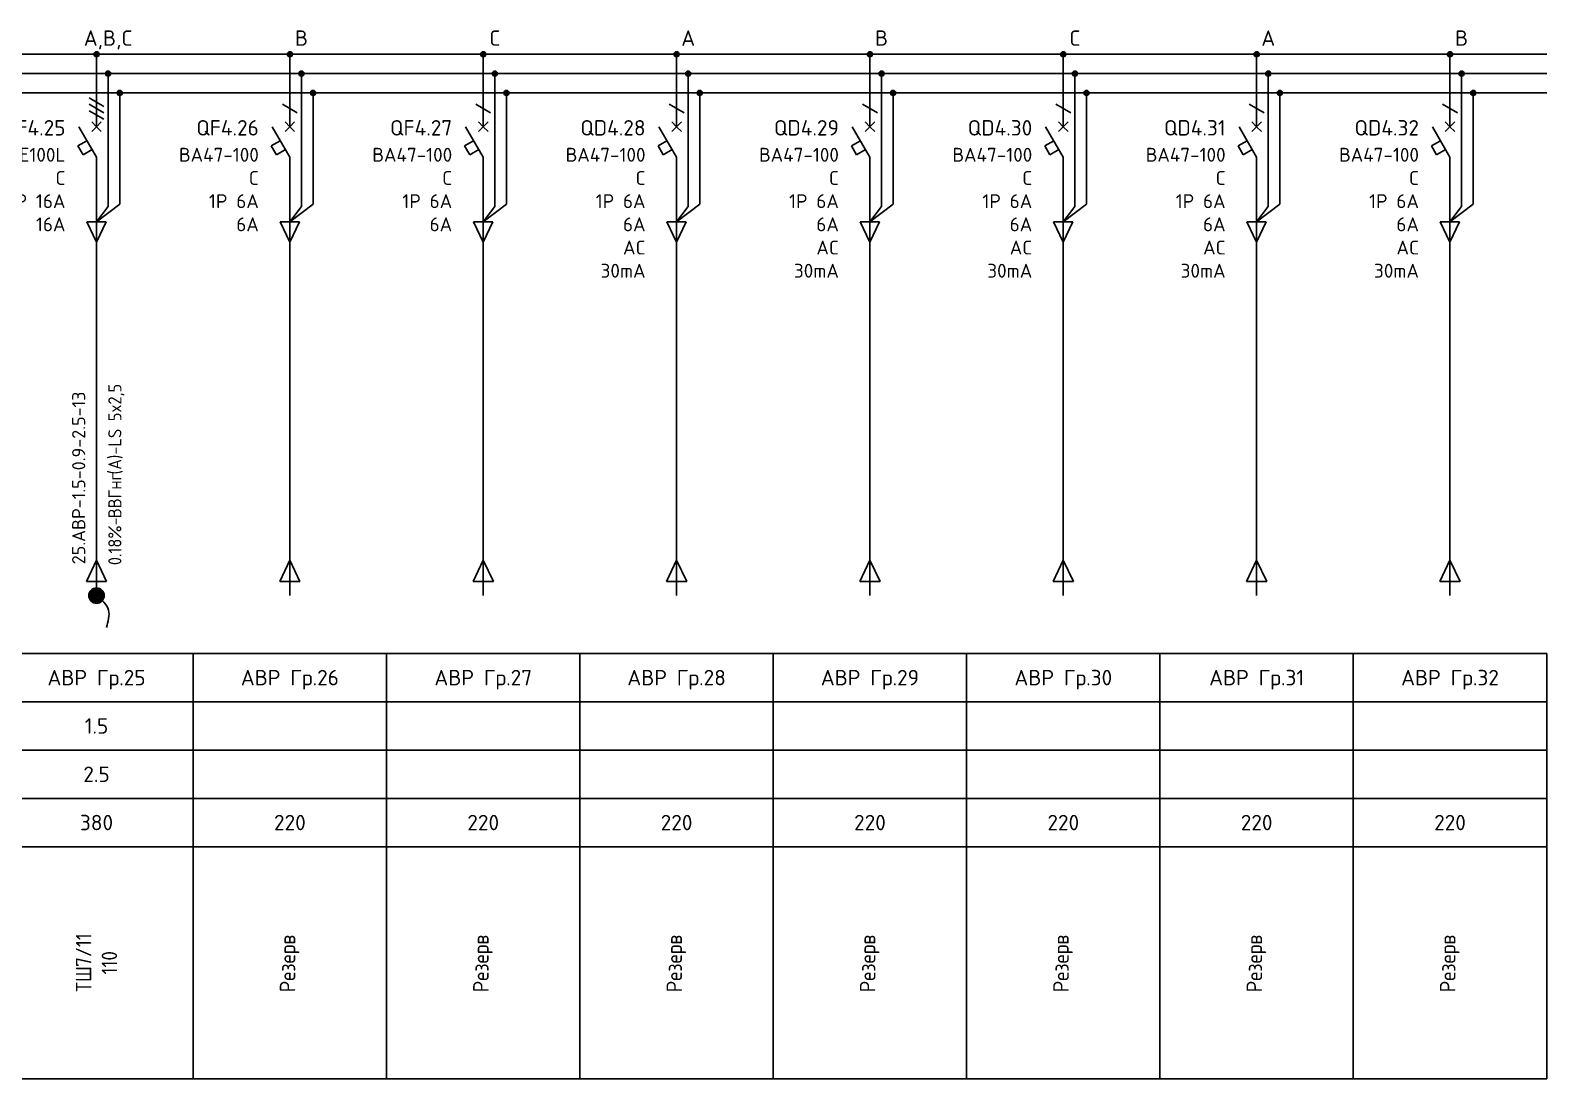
# Model space of a CAD drawing. Header units: millimetres. Extents: x -4379 to 694, y -18291 to 2656.
# Drawn here: x -1530.2 to -1334.1, y -2923.2 to -2787.7 of the extents above; entities that cross this region are included whole.
import ezdxf
from ezdxf.enums import TextEntityAlignment as Align

# ---------------------------------------------------------------- set-up
doc = ezdxf.new("R2010")
doc.units = ezdxf.units.MM
for name, color, linetype in [('Автомат защитный', 7, 'Continuous'), ('Принципиальная схема КТП -для ОДНОЛИНЕЙКИ', 7, 'Continuous'), ('ПРОВОДНИКИ', 7, 'Continuous'), ('Секция ППУ', 7, 'Continuous')]:
    doc.layers.add(name, color=color, linetype=linetype)
doc.layers.add('ЭС АВ', color=7, linetype='Continuous', lineweight=18)
doc.layers.add('ЭС рамка', color=7, linetype='Continuous', lineweight=18)
doc.styles.add('SLD_Style', font='isocpeur.ttf', dxfattribs={"width": 0.9})

# ---------------------------------------------------------------- blocks, each defined once
blk = doc.blocks.new('*U58')
h = blk.add_hatch(color=256)
h.dxf.hatch_style = 1
edge = h.paths.add_edge_path()
edge.add_ellipse((12.5, 132.5), major_axis=(0, 0.333), ratio=1, start_angle=0, end_angle=360)
h = blk.add_hatch(color=256)
h.dxf.hatch_style = 1
edge = h.paths.add_edge_path()
edge.add_ellipse((14, 130), major_axis=(0, 0.333), ratio=1, start_angle=0, end_angle=360)
h = blk.add_hatch(color=256)
h.dxf.hatch_style = 1
edge = h.paths.add_edge_path()
edge.add_ellipse((15.5, 127.5), major_axis=(0, 0.333), ratio=1, start_angle=0, end_angle=360)
at = {"lineweight": 30}
for p, q in [((14, 129.67), (14, 123.11)), ((15.5, 127.17), (15.5, 113.13)), ((14, 123.11), (14, 112.8)), ((0, 55), (25, 55)), ((0, 55), (0, 0)), ((25, 55), (25, 0)), ((0, 48.75), (25, 48.75)), ((0, 42.5), (25, 42.5)), ((0, 36.25), (25, 36.25))]:
    blk.add_line(p, q, dxfattribs=at)
at = {"layer": 'Автомат защитный', "lineweight": 30}
for p, q in [((12.5, 123.11), (12.5, 132.17)), ((11.54, 126.87), (13.46, 125.76)), ((11.54, 126.04), (13.46, 124.93)), ((11.54, 125.2), (13.46, 124.09)), ((12.5, 119.17), (10.22, 123.11)), ((10.1, 120.66), (11.26, 121.32)), ((10.77, 119.5), (10.1, 120.66)), ((11.92, 120.17), (10.77, 119.5)), ((12.5, 108.54), (12.5, 119.17))]:
    blk.add_line(p, q, dxfattribs=at)
blk.add_ellipse((12.5, 132.5), major_axis=(0, 0.333), ratio=1, start_param=-1.570796, end_param=4.712389, dxfattribs=at)
at = {"layer": 'Принципиальная схема КТП -для ОДНОЛИНЕЙКИ', "lineweight": 30}
for p, q in [((12.5, 108.54), (12.5, 99.73)), ((11.19, 64.32), (12.5, 67.06)), ((12.5, 67.06), (13.81, 64.32)), ((13.81, 64.32), (11.19, 64.32)), ((12.5, 64.32), (12.5, 62.5))]:
    blk.add_line(p, q, dxfattribs=at)
at = {"layer": 'ПРОВОДНИКИ', "lineweight": 30}
for p, q in [((12.5, 110.81), (15.5, 113.13)), ((12.5, 110.81), (14, 112.8)), ((13.75, 110.81), (11.25, 110.81)), ((11.25, 110.81), (12.5, 108.2)), ((12.5, 108.2), (13.75, 110.81)), ((11.19, 64.31), (12.5, 67.06)), ((12.5, 67.06), (13.81, 64.31)), ((13.81, 64.31), (11.19, 64.31))]:
    blk.add_line(p, q, dxfattribs=at)
at = {"layer": 'ПРОВОДНИКИ', "lineweight": 30, "ltscale": 100}
blk.add_line((12.5, 99.73), (12.5, 64.32), dxfattribs=at)
at = {"layer": 'ПРОВОДНИКИ', "color": 7, "linetype": 'Continuous', "lineweight": 30}
for centre in [(14, 130), (15.5, 127.5), (15.5, 127.5)]:
    blk.add_ellipse(centre, major_axis=(0, 0.333), ratio=1, start_param=-1.570796, end_param=4.712389, dxfattribs=at)
at = {"layer": 'ЭС АВ', "color": 7, "lineweight": 30}
for q in [(11.88, 123.74), (13.12, 123.74), (11.88, 122.49), (13.12, 122.49)]:
    blk.add_line((12.5, 123.11), q, dxfattribs=at)
at = {"layer": 'ЭС рамка', "color": 7, "linetype": 'Continuous', "lineweight": 30}
for p, q in [((0, 132.5), (12.17, 132.5)), ((12.83, 132.5), (25, 132.5))]:
    blk.add_line(p, q, dxfattribs=at)
at = {"layer": 'ЭС рамка', "color": 5, "linetype": 'Continuous', "lineweight": 30}
for p, q in [((0, 130), (13.67, 130)), ((14.33, 130), (25, 130))]:
    blk.add_line(p, q, dxfattribs=at)
at = {"layer": 'ЭС рамка', "color": 94, "linetype": 'Continuous', "lineweight": 30}
for p, q in [((0, 127.5), (15.17, 127.5)), ((15.83, 127.5), (25, 127.5))]:
    blk.add_line(p, q, dxfattribs=at)
at = {"layer": 'ЭС рамка', "lineweight": 30}
for p, q in [((25, 30), (0, 30)), ((25, 0), (0, 0))]:
    blk.add_line(p, q, dxfattribs=at)
at = {"style": 'SLD_Style'}
for tag, p in [('LABEL', (12.5, 51.88)), ('INSTALLEDPOWER', (12.5, 45.63)), ('CURRENT', (12.5, 39.37)), ('VOLTAGE', (12.5, 33.13))]:
    blk.add_attdef(tag, text='', height=2, dxfattribs=at).set_placement(p, align=Align.MIDDLE_CENTER)
blk.add_attdef('TEXT', text='', height=2, rotation=90, dxfattribs=at).set_placement((12.5, 15), align=Align.MIDDLE_CENTER)
at = {"layer": 'Автомат защитный', "style": 'SLD_Style'}
blk.add_attdef('PHASE', text='', height=2, dxfattribs=at).set_placement((14, 134.59), align=Align.MIDDLE_CENTER)
for tag, height, p in [('NUMBER', 2, (8.49, 122.99)), ('SWITCHTYPE', 1.8, (8.49, 119.5)), ('SWITCHRELEASE', 1.8, (8.49, 116.5)), ('SWITCHNOMINALCURRENT', 1.8, (8.49, 113.5)), ('SWITCHRELEASECURRENT', 1.8, (8.49, 110.5)), ('RCDTYPE', 1.8, (8.49, 107.5)), ('RCDSETPOINT', 1.8, (8.49, 104.5))]:
    blk.add_attdef(tag, text='', height=height, dxfattribs=at).set_placement(p, align=Align.MIDDLE_RIGHT)
blk.add_attdef('LINE_A', text='', height=1.7, rotation=90, dxfattribs=at).set_placement((10.19, 65.45), align=Align.MIDDLE_LEFT)
blk.add_attdef('LINE_B', text='', height=1.7, rotation=90, dxfattribs=at).set_placement((13.85, 65.45), align=Align.TOP_LEFT)
blk = doc.blocks.new('*U21')
at = {"linetype": 'ByBlock', "lineweight": 30}
h = blk.add_hatch(color=256, dxfattribs=at)
h.paths.add_polyline_path([(-0.4, 0.9, -0.414214), (0.92, 0.37), (0, -0.02)])
h.paths.add_polyline_path([(0.92, 0.37, -0.101228), (1, -0.02, -0.30039), (0.39, -0.94), (0, -0.02)])
h.paths.add_polyline_path([(-0.4, 0.9), (0.39, -0.94, -0.538), (-1, -0.02, -0.30039)])
blk.add_circle((0, -0.02), 1, dxfattribs=at)
blk.add_spline([(0, 0), (1.55, -1.88), (1.27, -4.16)], degree=3, dxfattribs=at)
blk = doc.blocks.new('*U57')
h = blk.add_hatch(color=256)
h.dxf.hatch_style = 1
edge = h.paths.add_edge_path()
edge.add_ellipse((12.5, 132.5), major_axis=(0, 0.333), ratio=1, start_angle=0, end_angle=360)
h = blk.add_hatch(color=256)
h.dxf.hatch_style = 1
edge = h.paths.add_edge_path()
edge.add_ellipse((14, 130), major_axis=(0, 0.333), ratio=1, start_angle=0, end_angle=360)
h = blk.add_hatch(color=256)
h.dxf.hatch_style = 1
edge = h.paths.add_edge_path()
edge.add_ellipse((15.5, 127.5), major_axis=(0, 0.333), ratio=1, start_angle=0, end_angle=360)
at = {"lineweight": 30}
for p, q in [((14, 129.67), (14, 123.11)), ((15.5, 127.17), (15.5, 113.13)), ((14, 123.11), (14, 112.8)), ((0, 55), (25, 55)), ((0, 55), (0, 0)), ((25, 55), (25, 0)), ((0, 48.75), (25, 48.75)), ((0, 42.5), (25, 42.5)), ((0, 36.25), (25, 36.25))]:
    blk.add_line(p, q, dxfattribs=at)
at = {"layer": 'Автомат защитный', "lineweight": 30}
for p, q in [((12.5, 123.11), (12.5, 132.17)), ((11.54, 126.04), (13.46, 124.93)), ((12.5, 119.17), (10.22, 123.11)), ((10.1, 120.66), (11.26, 121.32)), ((10.77, 119.5), (10.1, 120.66)), ((11.92, 120.17), (10.77, 119.5)), ((12.5, 108.54), (12.5, 119.17))]:
    blk.add_line(p, q, dxfattribs=at)
blk.add_ellipse((12.5, 132.5), major_axis=(0, 0.333), ratio=1, start_param=-1.570796, end_param=4.712389, dxfattribs=at)
at = {"layer": 'Принципиальная схема КТП -для ОДНОЛИНЕЙКИ', "lineweight": 30}
for p, q in [((12.5, 108.54), (12.5, 99.73)), ((11.19, 64.32), (12.5, 67.06)), ((12.5, 67.06), (13.81, 64.32)), ((13.81, 64.32), (11.19, 64.32)), ((12.5, 64.32), (12.5, 62.5))]:
    blk.add_line(p, q, dxfattribs=at)
at = {"layer": 'ПРОВОДНИКИ', "lineweight": 30}
for p, q in [((12.5, 110.81), (15.5, 113.13)), ((12.5, 110.81), (14, 112.8)), ((13.75, 110.81), (11.25, 110.81)), ((11.25, 110.81), (12.5, 108.2)), ((12.5, 108.2), (13.75, 110.81)), ((11.19, 64.31), (12.5, 67.06)), ((12.5, 67.06), (13.81, 64.31)), ((13.81, 64.31), (11.19, 64.31))]:
    blk.add_line(p, q, dxfattribs=at)
at = {"layer": 'ПРОВОДНИКИ', "lineweight": 30, "ltscale": 100}
blk.add_line((12.5, 99.73), (12.5, 64.32), dxfattribs=at)
at = {"layer": 'ПРОВОДНИКИ', "color": 7, "linetype": 'Continuous', "lineweight": 30}
for centre in [(14, 130), (15.5, 127.5), (15.5, 127.5)]:
    blk.add_ellipse(centre, major_axis=(0, 0.333), ratio=1, start_param=-1.570796, end_param=4.712389, dxfattribs=at)
at = {"layer": 'ЭС АВ', "color": 7, "lineweight": 30}
for q in [(11.88, 123.74), (13.12, 123.74), (11.88, 122.49), (13.12, 122.49)]:
    blk.add_line((12.5, 123.11), q, dxfattribs=at)
at = {"layer": 'ЭС рамка', "color": 7, "linetype": 'Continuous', "lineweight": 30}
for p, q in [((0, 132.5), (12.17, 132.5)), ((12.83, 132.5), (25, 132.5))]:
    blk.add_line(p, q, dxfattribs=at)
at = {"layer": 'ЭС рамка', "color": 5, "linetype": 'Continuous', "lineweight": 30}
for p, q in [((0, 130), (13.67, 130)), ((14.33, 130), (25, 130))]:
    blk.add_line(p, q, dxfattribs=at)
at = {"layer": 'ЭС рамка', "color": 94, "linetype": 'Continuous', "lineweight": 30}
for p, q in [((0, 127.5), (15.17, 127.5)), ((15.83, 127.5), (25, 127.5))]:
    blk.add_line(p, q, dxfattribs=at)
at = {"layer": 'ЭС рамка', "lineweight": 30}
for p, q in [((25, 30), (0, 30)), ((25, 0), (0, 0))]:
    blk.add_line(p, q, dxfattribs=at)
at = {"style": 'SLD_Style'}
for tag, p in [('LABEL', (12.5, 51.88)), ('INSTALLEDPOWER', (12.5, 45.63)), ('CURRENT', (12.5, 39.37)), ('VOLTAGE', (12.5, 33.13))]:
    blk.add_attdef(tag, text='', height=2, dxfattribs=at).set_placement(p, align=Align.MIDDLE_CENTER)
blk.add_attdef('TEXT', text='', height=2, rotation=90, dxfattribs=at).set_placement((12.5, 15), align=Align.MIDDLE_CENTER)
at = {"layer": 'Автомат защитный', "style": 'SLD_Style'}
blk.add_attdef('PHASE', text='', height=2, dxfattribs=at).set_placement((14, 134.59), align=Align.MIDDLE_CENTER)
for tag, height, p in [('NUMBER', 2, (8.49, 122.99)), ('SWITCHTYPE', 1.8, (8.49, 119.5)), ('SWITCHRELEASE', 1.8, (8.49, 116.5)), ('SWITCHNOMINALCURRENT', 1.8, (8.49, 113.5)), ('SWITCHRELEASECURRENT', 1.8, (8.49, 110.5)), ('RCDTYPE', 1.8, (8.49, 107.5)), ('RCDSETPOINT', 1.8, (8.49, 104.5))]:
    blk.add_attdef(tag, text='', height=height, dxfattribs=at).set_placement(p, align=Align.MIDDLE_RIGHT)
blk.add_attdef('LINE_A', text='', height=1.7, rotation=90, dxfattribs=at).set_placement((10.19, 65.45), align=Align.MIDDLE_LEFT)
blk.add_attdef('LINE_B', text='', height=1.7, rotation=90, dxfattribs=at).set_placement((13.85, 65.45), align=Align.TOP_LEFT)

msp = doc.modelspace()

# ---------------------------------------------------------------- block references
at = {"layer": 'Секция ППУ', "lineweight": 0}
ref = msp.add_blockref('*U58', (-1534.139, -2923.249, -0.006), dxfattribs=at)
ref.add_attrib('LABEL', 'АВР Гр.25', dxfattribs={"layer": '0', "height": 2, "style": 'SLD_Style'}).set_placement((-1521.639, -2871.374, -0.006), align=Align.MIDDLE_CENTER)
ref.add_attrib('INSTALLEDPOWER', '1.5', dxfattribs={"layer": '0', "height": 2, "style": 'SLD_Style'}).set_placement((-1521.639, -2877.624, -0.006), align=Align.MIDDLE_CENTER)
ref.add_attrib('CURRENT', '2.5', dxfattribs={"layer": '0', "height": 2, "style": 'SLD_Style'}).set_placement((-1521.639, -2883.874, -0.006), align=Align.MIDDLE_CENTER)
ref.add_attrib('VOLTAGE', '380', dxfattribs={"layer": '0', "height": 2, "style": 'SLD_Style'}).set_placement((-1521.639, -2890.124, -0.006), align=Align.MIDDLE_CENTER)
ref.add_attrib('LINE_A', ' 25.АВР-1.5-0.9-2.5-13', dxfattribs={"layer": 'Автомат защитный', "height": 1.7, "rotation": 90, "style": 'SLD_Style'}).set_placement((-1523.945, -2857.798, -0.006), align=Align.MIDDLE_LEFT)
ref.add_attrib('LINE_B_001', ' 0.18%%%-', (-1518.419, -2857.798, -0.006), dxfattribs={"layer": 'Автомат защитный', "height": 1.7, "rotation": 90, "style": 'SLD_Style', "width": 0.9})
ref.add_attrib('PHASE', 'A,B,C', dxfattribs={"layer": 'Автомат защитный', "height": 2, "style": 'SLD_Style'}).set_placement((-1520.139, -2788.658, -0.006), align=Align.MIDDLE_CENTER)
ref.add_attrib('NUMBER', 'QF4.25', dxfattribs={"layer": 'Автомат защитный', "height": 2, "style": 'SLD_Style'}).set_placement((-1525.65, -2800.262, -0.006), align=Align.MIDDLE_RIGHT)
ref.add_attrib('SWITCHTYPE', 'OptiMat E100L', dxfattribs={"layer": 'Автомат защитный', "height": 1.8, "style": 'SLD_Style'}).set_placement((-1525.65, -2803.749, -0.006), align=Align.MIDDLE_RIGHT)
ref.add_attrib('SWITCHRELEASE', 'C', dxfattribs={"layer": 'Автомат защитный', "height": 1.8, "style": 'SLD_Style'}).set_placement((-1525.65, -2806.749, -0.006), align=Align.MIDDLE_RIGHT)
ref.add_attrib('SWITCHNOMINALCURRENT', '3Р 16А', dxfattribs={"layer": 'Автомат защитный', "height": 1.8, "style": 'SLD_Style'}).set_placement((-1525.65, -2809.749, -0.006), align=Align.MIDDLE_RIGHT)
ref.add_attrib('SWITCHRELEASECURRENT', '16А', dxfattribs={"layer": 'Автомат защитный', "height": 1.8, "style": 'SLD_Style'}).set_placement((-1525.65, -2812.749, -0.006), align=Align.MIDDLE_RIGHT)
ref.add_attrib('TEXT_001', 'ТШ', (-1522.306, -2912.029, -0.006), dxfattribs={"layer": '0', "height": 2, "rotation": 90, "style": 'SLD_Style', "width": 0.9})
ref.add_attrib('LINE_B_002', 'ВВГнг', (-1518.419, -2850.76, -0.006), dxfattribs={"layer": 'Автомат защитный', "height": 1.7, "rotation": 90, "style": 'SLD_Style', "width": 0.9})
ref.add_attrib('LINE_B_003', '(', (-1518.419, -2845.099, -0.006), dxfattribs={"layer": 'Автомат защитный', "height": 1.7, "rotation": 90, "style": 'SLD_Style', "width": 0.9})
ref.add_attrib('LINE_B_004', 'А', (-1518.419, -2844.487, -0.006), dxfattribs={"layer": 'Автомат защитный', "height": 1.7, "rotation": 90, "style": 'SLD_Style', "width": 0.9})
ref.add_attrib('LINE_B_005', ')-LS 5x2,5', (-1518.419, -2843.11, -0.006), dxfattribs={"layer": 'Автомат защитный', "height": 1.7, "rotation": 90, "style": 'SLD_Style', "width": 0.9})
ref.add_attrib('TEXT_002', '7/11', (-1522.306, -2908.789, -0.006), dxfattribs={"layer": '0', "height": 2, "rotation": 90, "style": 'SLD_Style', "width": 0.9})
ref.add_attrib('TEXT_003', '110', (-1518.972, -2909.779, -0.006), dxfattribs={"layer": '0', "height": 2, "rotation": 90, "style": 'SLD_Style', "width": 0.9})
ref = msp.add_blockref('*U57', (-1509.139, -2923.249, -0.006), dxfattribs=at)
ref.add_attrib('LABEL', 'АВР Гр.26', dxfattribs={"layer": '0', "height": 2, "style": 'SLD_Style'}).set_placement((-1496.639, -2871.374, -0.006), align=Align.MIDDLE_CENTER)
ref.add_attrib('VOLTAGE', '220', dxfattribs={"layer": '0', "height": 2, "style": 'SLD_Style'}).set_placement((-1496.639, -2890.124, -0.006), align=Align.MIDDLE_CENTER)
ref.add_attrib('PHASE', 'B', dxfattribs={"layer": 'Автомат защитный', "height": 2, "style": 'SLD_Style'}).set_placement((-1495.139, -2788.658, -0.006), align=Align.MIDDLE_CENTER)
ref.add_attrib('NUMBER', 'QF4.26', dxfattribs={"layer": 'Автомат защитный', "height": 2, "style": 'SLD_Style'}).set_placement((-1500.65, -2800.262, -0.006), align=Align.MIDDLE_RIGHT)
ref.add_attrib('SWITCHTYPE', 'ВА47-100', dxfattribs={"layer": 'Автомат защитный', "height": 1.8, "style": 'SLD_Style'}).set_placement((-1500.65, -2803.749, -0.006), align=Align.MIDDLE_RIGHT)
ref.add_attrib('SWITCHRELEASE', 'C', dxfattribs={"layer": 'Автомат защитный', "height": 1.8, "style": 'SLD_Style'}).set_placement((-1500.65, -2806.749, -0.006), align=Align.MIDDLE_RIGHT)
ref.add_attrib('SWITCHNOMINALCURRENT', '1Р 6А', dxfattribs={"layer": 'Автомат защитный', "height": 1.8, "style": 'SLD_Style'}).set_placement((-1500.65, -2809.749, -0.006), align=Align.MIDDLE_RIGHT)
ref.add_attrib('SWITCHRELEASECURRENT', '6А', dxfattribs={"layer": 'Автомат защитный', "height": 1.8, "style": 'SLD_Style'}).set_placement((-1500.65, -2812.749, -0.006), align=Align.MIDDLE_RIGHT)
ref.add_attrib('TEXT_001', 'Резерв', (-1495.939, -2912.074, -0.006), dxfattribs={"layer": '0', "height": 2, "rotation": 90, "style": 'SLD_Style', "width": 0.9})
ref = msp.add_blockref('*U57', (-1484.139, -2923.249, -0.006), dxfattribs=at)
ref.add_attrib('LABEL', 'АВР Гр.27', dxfattribs={"layer": '0', "height": 2, "style": 'SLD_Style'}).set_placement((-1471.639, -2871.374, -0.006), align=Align.MIDDLE_CENTER)
ref.add_attrib('VOLTAGE', '220', dxfattribs={"layer": '0', "height": 2, "style": 'SLD_Style'}).set_placement((-1471.639, -2890.124, -0.006), align=Align.MIDDLE_CENTER)
ref.add_attrib('PHASE', 'C', dxfattribs={"layer": 'Автомат защитный', "height": 2, "style": 'SLD_Style'}).set_placement((-1470.139, -2788.658, -0.006), align=Align.MIDDLE_CENTER)
ref.add_attrib('NUMBER', 'QF4.27', dxfattribs={"layer": 'Автомат защитный', "height": 2, "style": 'SLD_Style'}).set_placement((-1475.65, -2800.262, -0.006), align=Align.MIDDLE_RIGHT)
ref.add_attrib('SWITCHTYPE', 'ВА47-100', dxfattribs={"layer": 'Автомат защитный', "height": 1.8, "style": 'SLD_Style'}).set_placement((-1475.65, -2803.749, -0.006), align=Align.MIDDLE_RIGHT)
ref.add_attrib('SWITCHRELEASE', 'C', dxfattribs={"layer": 'Автомат защитный', "height": 1.8, "style": 'SLD_Style'}).set_placement((-1475.65, -2806.749, -0.006), align=Align.MIDDLE_RIGHT)
ref.add_attrib('SWITCHNOMINALCURRENT', '1Р 6А', dxfattribs={"layer": 'Автомат защитный', "height": 1.8, "style": 'SLD_Style'}).set_placement((-1475.65, -2809.749, -0.006), align=Align.MIDDLE_RIGHT)
ref.add_attrib('SWITCHRELEASECURRENT', '6А', dxfattribs={"layer": 'Автомат защитный', "height": 1.8, "style": 'SLD_Style'}).set_placement((-1475.65, -2812.749, -0.006), align=Align.MIDDLE_RIGHT)
ref.add_attrib('TEXT_001', 'Резерв', (-1470.939, -2912.074, -0.006), dxfattribs={"layer": '0', "height": 2, "rotation": 90, "style": 'SLD_Style', "width": 0.9})
ref = msp.add_blockref('*U57', (-1459.139, -2923.249, -0.006), dxfattribs=at)
ref.add_attrib('LABEL', 'АВР Гр.28', dxfattribs={"layer": '0', "height": 2, "style": 'SLD_Style'}).set_placement((-1446.639, -2871.374, -0.006), align=Align.MIDDLE_CENTER)
ref.add_attrib('VOLTAGE', '220', dxfattribs={"layer": '0', "height": 2, "style": 'SLD_Style'}).set_placement((-1446.639, -2890.124, -0.006), align=Align.MIDDLE_CENTER)
ref.add_attrib('PHASE', 'A', dxfattribs={"layer": 'Автомат защитный', "height": 2, "style": 'SLD_Style'}).set_placement((-1445.139, -2788.658, -0.006), align=Align.MIDDLE_CENTER)
ref.add_attrib('NUMBER', 'QD4.28', dxfattribs={"layer": 'Автомат защитный', "height": 2, "style": 'SLD_Style'}).set_placement((-1450.65, -2800.262, -0.006), align=Align.MIDDLE_RIGHT)
ref.add_attrib('SWITCHTYPE', 'ВА47-100', dxfattribs={"layer": 'Автомат защитный', "height": 1.8, "style": 'SLD_Style'}).set_placement((-1450.65, -2803.749, -0.006), align=Align.MIDDLE_RIGHT)
ref.add_attrib('SWITCHRELEASE', 'C', dxfattribs={"layer": 'Автомат защитный', "height": 1.8, "style": 'SLD_Style'}).set_placement((-1450.65, -2806.749, -0.006), align=Align.MIDDLE_RIGHT)
ref.add_attrib('SWITCHNOMINALCURRENT', '1Р 6А', dxfattribs={"layer": 'Автомат защитный', "height": 1.8, "style": 'SLD_Style'}).set_placement((-1450.65, -2809.749, -0.006), align=Align.MIDDLE_RIGHT)
ref.add_attrib('SWITCHRELEASECURRENT', '6А', dxfattribs={"layer": 'Автомат защитный', "height": 1.8, "style": 'SLD_Style'}).set_placement((-1450.65, -2812.749, -0.006), align=Align.MIDDLE_RIGHT)
ref.add_attrib('RCDSETPOINT', '30mA', dxfattribs={"layer": 'Автомат защитный', "height": 1.8, "style": 'SLD_Style'}).set_placement((-1450.65, -2818.749, -0.006), align=Align.MIDDLE_RIGHT)
ref.add_attrib('RCDTYPE', 'AC', dxfattribs={"layer": 'Автомат защитный', "height": 1.8, "style": 'SLD_Style'}).set_placement((-1450.65, -2815.749, -0.006), align=Align.MIDDLE_RIGHT)
ref.add_attrib('TEXT_001', 'Резерв', (-1445.939, -2912.074, -0.006), dxfattribs={"layer": '0', "height": 2, "rotation": 90, "style": 'SLD_Style', "width": 0.9})
ref = msp.add_blockref('*U57', (-1434.139, -2923.249, -0.006), dxfattribs=at)
ref.add_attrib('LABEL', 'АВР Гр.29', dxfattribs={"layer": '0', "height": 2, "style": 'SLD_Style'}).set_placement((-1421.639, -2871.374, -0.006), align=Align.MIDDLE_CENTER)
ref.add_attrib('VOLTAGE', '220', dxfattribs={"layer": '0', "height": 2, "style": 'SLD_Style'}).set_placement((-1421.639, -2890.124, -0.006), align=Align.MIDDLE_CENTER)
ref.add_attrib('PHASE', 'B', dxfattribs={"layer": 'Автомат защитный', "height": 2, "style": 'SLD_Style'}).set_placement((-1420.139, -2788.658, -0.006), align=Align.MIDDLE_CENTER)
ref.add_attrib('NUMBER', 'QD4.29', dxfattribs={"layer": 'Автомат защитный', "height": 2, "style": 'SLD_Style'}).set_placement((-1425.65, -2800.262, -0.006), align=Align.MIDDLE_RIGHT)
ref.add_attrib('SWITCHTYPE', 'ВА47-100', dxfattribs={"layer": 'Автомат защитный', "height": 1.8, "style": 'SLD_Style'}).set_placement((-1425.65, -2803.749, -0.006), align=Align.MIDDLE_RIGHT)
ref.add_attrib('SWITCHRELEASE', 'C', dxfattribs={"layer": 'Автомат защитный', "height": 1.8, "style": 'SLD_Style'}).set_placement((-1425.65, -2806.749, -0.006), align=Align.MIDDLE_RIGHT)
ref.add_attrib('SWITCHNOMINALCURRENT', '1Р 6А', dxfattribs={"layer": 'Автомат защитный', "height": 1.8, "style": 'SLD_Style'}).set_placement((-1425.65, -2809.749, -0.006), align=Align.MIDDLE_RIGHT)
ref.add_attrib('SWITCHRELEASECURRENT', '6А', dxfattribs={"layer": 'Автомат защитный', "height": 1.8, "style": 'SLD_Style'}).set_placement((-1425.65, -2812.749, -0.006), align=Align.MIDDLE_RIGHT)
ref.add_attrib('RCDSETPOINT', '30mA', dxfattribs={"layer": 'Автомат защитный', "height": 1.8, "style": 'SLD_Style'}).set_placement((-1425.65, -2818.749, -0.006), align=Align.MIDDLE_RIGHT)
ref.add_attrib('RCDTYPE', 'AC', dxfattribs={"layer": 'Автомат защитный', "height": 1.8, "style": 'SLD_Style'}).set_placement((-1425.65, -2815.749, -0.006), align=Align.MIDDLE_RIGHT)
ref.add_attrib('TEXT_001', 'Резерв', (-1420.939, -2912.074, -0.006), dxfattribs={"layer": '0', "height": 2, "rotation": 90, "style": 'SLD_Style', "width": 0.9})
ref = msp.add_blockref('*U57', (-1409.139, -2923.249, -0.006), dxfattribs=at)
ref.add_attrib('LABEL', 'АВР Гр.30', dxfattribs={"layer": '0', "height": 2, "style": 'SLD_Style'}).set_placement((-1396.639, -2871.374, -0.006), align=Align.MIDDLE_CENTER)
ref.add_attrib('VOLTAGE', '220', dxfattribs={"layer": '0', "height": 2, "style": 'SLD_Style'}).set_placement((-1396.639, -2890.124, -0.006), align=Align.MIDDLE_CENTER)
ref.add_attrib('PHASE', 'C', dxfattribs={"layer": 'Автомат защитный', "height": 2, "style": 'SLD_Style'}).set_placement((-1395.139, -2788.658, -0.006), align=Align.MIDDLE_CENTER)
ref.add_attrib('NUMBER', 'QD4.30', dxfattribs={"layer": 'Автомат защитный', "height": 2, "style": 'SLD_Style'}).set_placement((-1400.65, -2800.262, -0.006), align=Align.MIDDLE_RIGHT)
ref.add_attrib('SWITCHTYPE', 'ВА47-100', dxfattribs={"layer": 'Автомат защитный', "height": 1.8, "style": 'SLD_Style'}).set_placement((-1400.65, -2803.749, -0.006), align=Align.MIDDLE_RIGHT)
ref.add_attrib('SWITCHRELEASE', 'C', dxfattribs={"layer": 'Автомат защитный', "height": 1.8, "style": 'SLD_Style'}).set_placement((-1400.65, -2806.749, -0.006), align=Align.MIDDLE_RIGHT)
ref.add_attrib('SWITCHNOMINALCURRENT', '1Р 6А', dxfattribs={"layer": 'Автомат защитный', "height": 1.8, "style": 'SLD_Style'}).set_placement((-1400.65, -2809.749, -0.006), align=Align.MIDDLE_RIGHT)
ref.add_attrib('SWITCHRELEASECURRENT', '6А', dxfattribs={"layer": 'Автомат защитный', "height": 1.8, "style": 'SLD_Style'}).set_placement((-1400.65, -2812.749, -0.006), align=Align.MIDDLE_RIGHT)
ref.add_attrib('RCDSETPOINT', '30mA', dxfattribs={"layer": 'Автомат защитный', "height": 1.8, "style": 'SLD_Style'}).set_placement((-1400.65, -2818.749, -0.006), align=Align.MIDDLE_RIGHT)
ref.add_attrib('RCDTYPE', 'AC', dxfattribs={"layer": 'Автомат защитный', "height": 1.8, "style": 'SLD_Style'}).set_placement((-1400.65, -2815.749, -0.006), align=Align.MIDDLE_RIGHT)
ref.add_attrib('TEXT_001', 'Резерв', (-1395.939, -2912.074, -0.006), dxfattribs={"layer": '0', "height": 2, "rotation": 90, "style": 'SLD_Style', "width": 0.9})
ref = msp.add_blockref('*U57', (-1384.139, -2923.249, -0.006), dxfattribs=at)
ref.add_attrib('LABEL', 'АВР Гр.31', dxfattribs={"layer": '0', "height": 2, "style": 'SLD_Style'}).set_placement((-1371.639, -2871.374, -0.006), align=Align.MIDDLE_CENTER)
ref.add_attrib('VOLTAGE', '220', dxfattribs={"layer": '0', "height": 2, "style": 'SLD_Style'}).set_placement((-1371.639, -2890.124, -0.006), align=Align.MIDDLE_CENTER)
ref.add_attrib('PHASE', 'A', dxfattribs={"layer": 'Автомат защитный', "height": 2, "style": 'SLD_Style'}).set_placement((-1370.139, -2788.658, -0.006), align=Align.MIDDLE_CENTER)
ref.add_attrib('NUMBER', 'QD4.31', dxfattribs={"layer": 'Автомат защитный', "height": 2, "style": 'SLD_Style'}).set_placement((-1375.65, -2800.262, -0.006), align=Align.MIDDLE_RIGHT)
ref.add_attrib('SWITCHTYPE', 'ВА47-100', dxfattribs={"layer": 'Автомат защитный', "height": 1.8, "style": 'SLD_Style'}).set_placement((-1375.65, -2803.749, -0.006), align=Align.MIDDLE_RIGHT)
ref.add_attrib('SWITCHRELEASE', 'C', dxfattribs={"layer": 'Автомат защитный', "height": 1.8, "style": 'SLD_Style'}).set_placement((-1375.65, -2806.749, -0.006), align=Align.MIDDLE_RIGHT)
ref.add_attrib('SWITCHNOMINALCURRENT', '1Р 6А', dxfattribs={"layer": 'Автомат защитный', "height": 1.8, "style": 'SLD_Style'}).set_placement((-1375.65, -2809.749, -0.006), align=Align.MIDDLE_RIGHT)
ref.add_attrib('SWITCHRELEASECURRENT', '6А', dxfattribs={"layer": 'Автомат защитный', "height": 1.8, "style": 'SLD_Style'}).set_placement((-1375.65, -2812.749, -0.006), align=Align.MIDDLE_RIGHT)
ref.add_attrib('RCDSETPOINT', '30mA', dxfattribs={"layer": 'Автомат защитный', "height": 1.8, "style": 'SLD_Style'}).set_placement((-1375.65, -2818.749, -0.006), align=Align.MIDDLE_RIGHT)
ref.add_attrib('RCDTYPE', 'AC', dxfattribs={"layer": 'Автомат защитный', "height": 1.8, "style": 'SLD_Style'}).set_placement((-1375.65, -2815.749, -0.006), align=Align.MIDDLE_RIGHT)
ref.add_attrib('TEXT_001', 'Резерв', (-1370.939, -2912.074, -0.006), dxfattribs={"layer": '0', "height": 2, "rotation": 90, "style": 'SLD_Style', "width": 0.9})
ref = msp.add_blockref('*U57', (-1359.139, -2923.249, -0.006), dxfattribs=at)
ref.add_attrib('LABEL', 'АВР Гр.32', dxfattribs={"layer": '0', "height": 2, "style": 'SLD_Style'}).set_placement((-1346.639, -2871.374, -0.006), align=Align.MIDDLE_CENTER)
ref.add_attrib('VOLTAGE', '220', dxfattribs={"layer": '0', "height": 2, "style": 'SLD_Style'}).set_placement((-1346.639, -2890.124, -0.006), align=Align.MIDDLE_CENTER)
ref.add_attrib('PHASE', 'B', dxfattribs={"layer": 'Автомат защитный', "height": 2, "style": 'SLD_Style'}).set_placement((-1345.139, -2788.658, -0.006), align=Align.MIDDLE_CENTER)
ref.add_attrib('NUMBER', 'QD4.32', dxfattribs={"layer": 'Автомат защитный', "height": 2, "style": 'SLD_Style'}).set_placement((-1350.65, -2800.262, -0.006), align=Align.MIDDLE_RIGHT)
ref.add_attrib('SWITCHTYPE', 'ВА47-100', dxfattribs={"layer": 'Автомат защитный', "height": 1.8, "style": 'SLD_Style'}).set_placement((-1350.65, -2803.749, -0.006), align=Align.MIDDLE_RIGHT)
ref.add_attrib('SWITCHRELEASE', 'C', dxfattribs={"layer": 'Автомат защитный', "height": 1.8, "style": 'SLD_Style'}).set_placement((-1350.65, -2806.749, -0.006), align=Align.MIDDLE_RIGHT)
ref.add_attrib('SWITCHNOMINALCURRENT', '1Р 6А', dxfattribs={"layer": 'Автомат защитный', "height": 1.8, "style": 'SLD_Style'}).set_placement((-1350.65, -2809.749, -0.006), align=Align.MIDDLE_RIGHT)
ref.add_attrib('SWITCHRELEASECURRENT', '6А', dxfattribs={"layer": 'Автомат защитный', "height": 1.8, "style": 'SLD_Style'}).set_placement((-1350.65, -2812.749, -0.006), align=Align.MIDDLE_RIGHT)
ref.add_attrib('RCDSETPOINT', '30mA', dxfattribs={"layer": 'Автомат защитный', "height": 1.8, "style": 'SLD_Style'}).set_placement((-1350.65, -2818.749, -0.006), align=Align.MIDDLE_RIGHT)
ref.add_attrib('RCDTYPE', 'AC', dxfattribs={"layer": 'Автомат защитный', "height": 1.8, "style": 'SLD_Style'}).set_placement((-1350.65, -2815.749, -0.006), align=Align.MIDDLE_RIGHT)
ref.add_attrib('TEXT_001', 'Резерв', (-1345.939, -2912.074, -0.006), dxfattribs={"layer": '0', "height": 2, "rotation": 90, "style": 'SLD_Style', "width": 0.9})
msp.add_blockref('*U21', (-1521.639, -2860.749, -0.006), dxfattribs=at)

doc.saveas('drawing.dxf')
